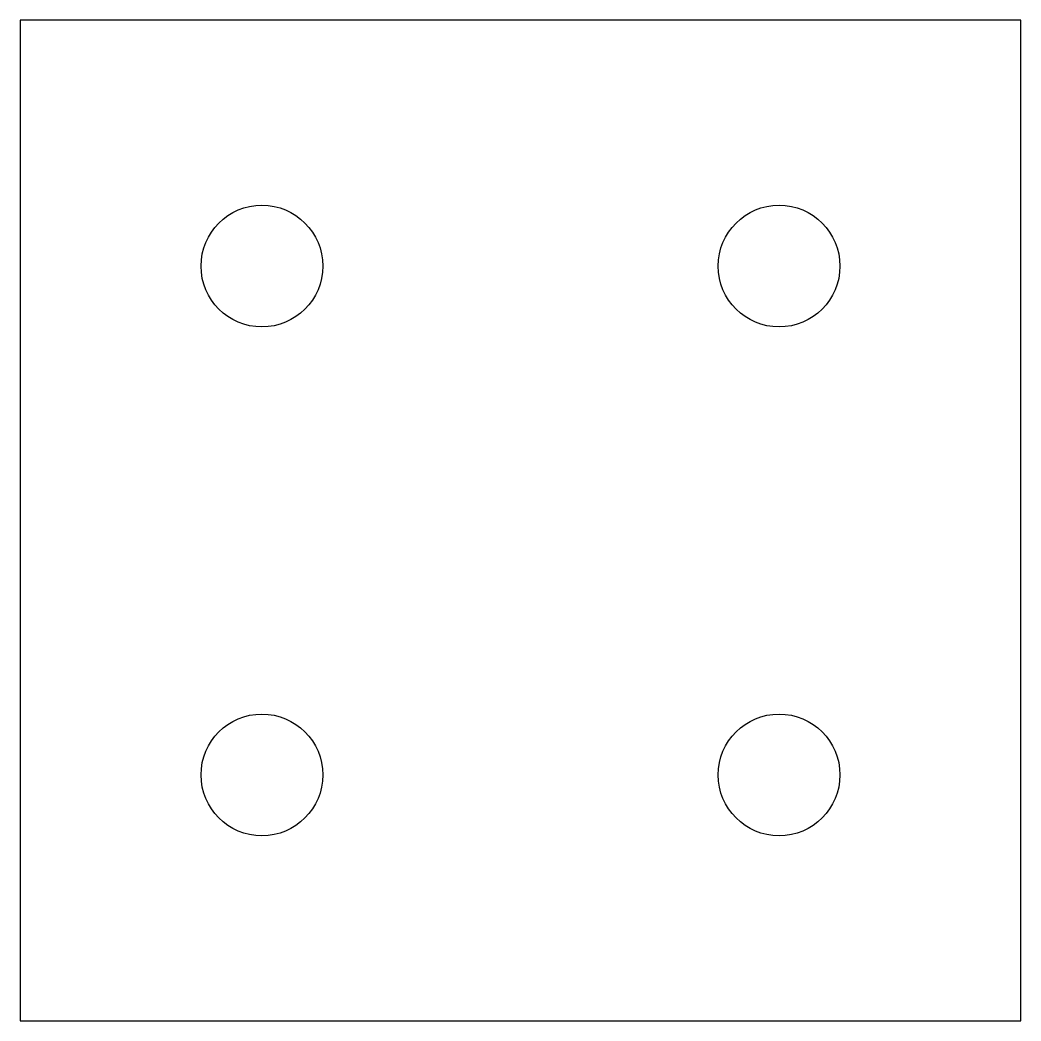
# Model space of a CAD drawing. Header units: millimetres. Extents: x 0 to 60, y 0 to 60.
import ezdxf

# ---------------------------------------------------------------- set-up
doc = ezdxf.new("R2010")
doc.units = ezdxf.units.MM
doc.layers.add('CUT', color=1, linetype='Continuous')

msp = doc.modelspace()

# ---------------------------------------------------------------- linework, layer by layer
at = {"layer": 'CUT'}
msp.add_lwpolyline([(0, 0), (60, 0), (60, 60), (0, 60)], close=True, dxfattribs=at)
for centre in [(14.5, 45.25), (45.5, 45.25), (14.5, 14.75), (45.5, 14.75)]:
    msp.add_circle(centre, 3.65, dxfattribs=at)

doc.saveas('drawing.dxf')
